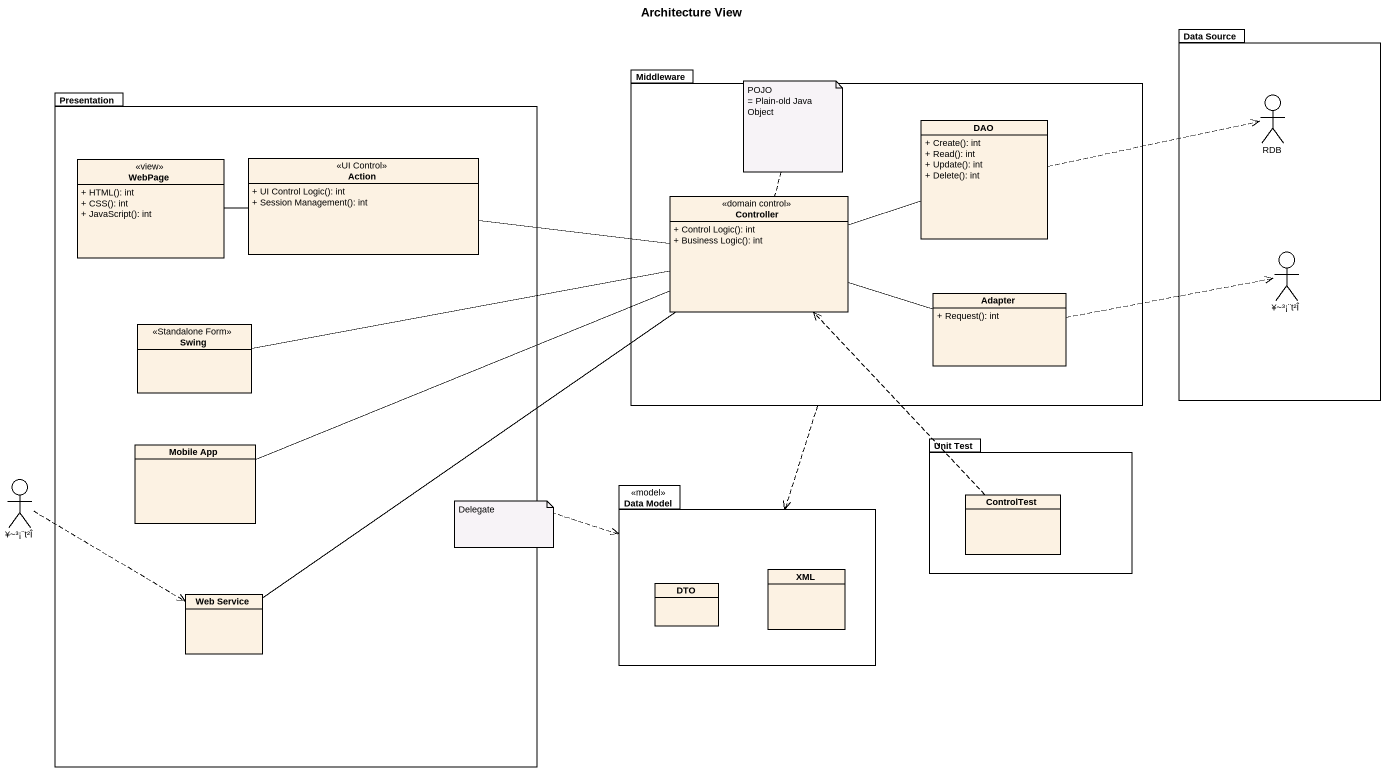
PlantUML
@startuml
title Architecture View
allowmixing
hide circle
hide empty members
skinparam classAttributeIconSize 0
package "Data Source" as Data_Source {
  actor RDB
  actor "¥~³¡¨t²Î" as t_Î
}
package Middleware {
  class DAO {
    + Create(): int
    + Read(): int
    + Update(): int
    + Delete(): int
  }
  class Controller <<domain control>> {
    + Control Logic(): int
    + Business Logic(): int
  }
  class Adapter {
    + Request(): int
  }
}
package Presentation {
  class WebPage <<view>> {
    + HTML(): int
    + CSS(): int
    + JavaScript(): int
  }
  class "Action" as Action_ <<UI Control>> {
    + UI Control Logic(): int
    + Session Management(): int
  }
  class Swing <<Standalone Form>>
  class "Mobile App" as Mobile_App
  class "Web Service" as Web_Service
}
package "Unit Test" as Unit_Test {
  class ControlTest
}
actor "¥~³¡¨t²Î" as t_Î_2
package "Data Model" as Data_Model <<model>> {
  class XML
  class DTO
}
Middleware ..> Data_Model
Presentation .right.> Data_Model
DAO .right.> RDB
WebPage -right- Action_
Action_ -right- Controller
Controller -right- DAO
Controller -right- Adapter
Adapter .right.> t_Î
Swing -right- Controller
Mobile_App -right- Controller
t_Î_2 .right.> Web_Service
ControlTest .up.> Controller
Web_Service -up- Controller
note top of Controller
  POJO
  ~= Plain-old Java Object
end note
note as N2
  Delegate
end note
@enduml
